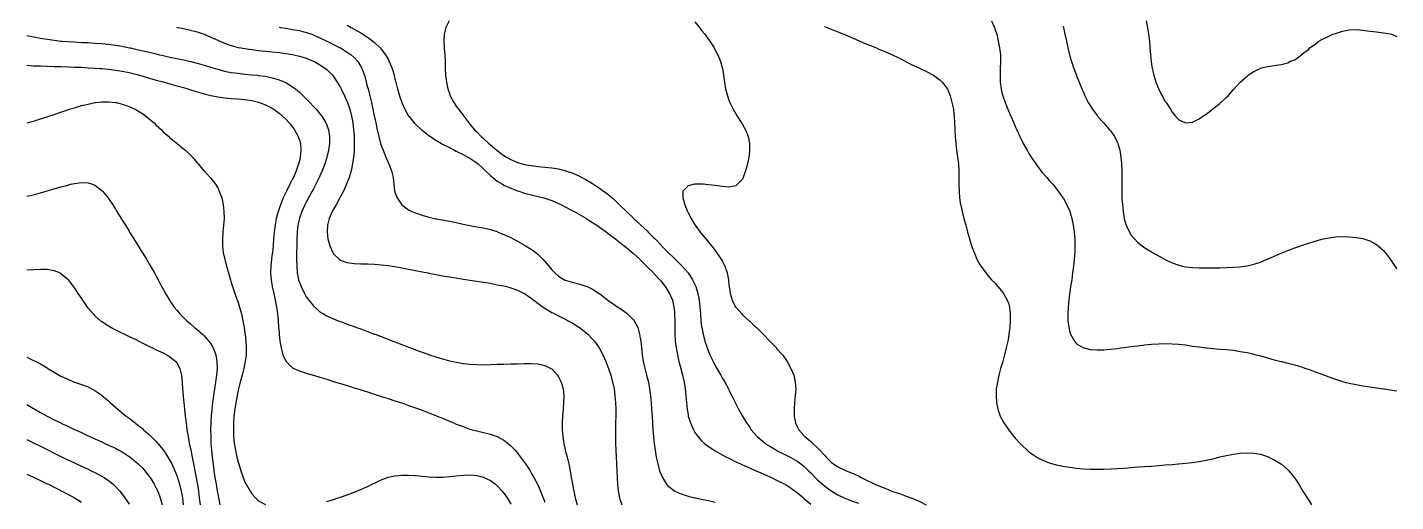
# Model space of a CAD drawing. Header units: inches. Extents: x 2679276 to 2679656, y 1246784 to 1247152.
# Drawn here: x 2679426.3 to 2679526.7, y 1246850.5 to 1246885.3 of the extents above; entities that cross this region are included whole.
import ezdxf

# ---------------------------------------------------------------- set-up
doc = ezdxf.new("R2010")
doc.units = ezdxf.units.IN
doc.header["$MEASUREMENT"] = 0
for name, color, linetype in [('452', 7, 'Continuous'), ('453', 7, 'Continuous'), ('454', 7, 'Continuous'), ('455', 7, 'Continuous'), ('456', 7, 'Continuous'), ('457', 7, 'Continuous'), ('458', 7, 'Continuous'), ('459', 7, 'Continuous'), ('460', 7, 'Continuous'), ('461', 7, 'Continuous'), ('462', 7, 'Continuous'), ('463', 7, 'Continuous'), ('464', 7, 'Continuous'), ('465', 7, 'Continuous'), ('466', 7, 'Continuous'), ('467', 7, 'Continuous'), ('468', 7, 'Continuous'), ('469', 7, 'Continuous')]:
    doc.layers.add(name, color=color, linetype=linetype)

msp = doc.modelspace()

# ---------------------------------------------------------------- linework, layer by layer
at = {"layer": '452', "elevation": 452}
msp.add_lwpolyline([(2679508.35, 1246885.75), (2679508.46, 1246885.25), (2679508.53, 1246884.75), (2679508.59, 1246884.25), (2679508.63, 1246883.75), (2679508.66, 1246883.25), (2679508.72, 1246882.75), (2679508.75, 1246882.53), (2679508.8, 1246882.25), (2679508.92, 1246881.75), (2679509.07, 1246881.25), (2679509.25, 1246880.77), (2679509.26, 1246880.75), (2679509.52, 1246880.25), (2679509.75, 1246879.83), (2679509.81, 1246879.75), (2679510.13, 1246879.25), (2679510.25, 1246879.04), (2679510.51, 1246878.75), (2679510.75, 1246878.48), (2679511.25, 1246878.26), (2679511.75, 1246878.32), (2679512.25, 1246878.56), (2679512.51, 1246878.75), (2679512.75, 1246878.9), (2679513.21, 1246879.25), (2679513.25, 1246879.28), (2679513.75, 1246879.67), (2679513.84, 1246879.75), (2679514.25, 1246880.14), (2679514.36, 1246880.25), (2679514.75, 1246880.7), (2679514.8, 1246880.75), (2679515.25, 1246881.25), (2679515.25, 1246881.25), (2679515.75, 1246881.69), (2679515.83, 1246881.75), (2679516.25, 1246882.02), (2679516.71, 1246882.25), (2679516.75, 1246882.27), (2679517.25, 1246882.39), (2679517.75, 1246882.46), (2679518.25, 1246882.53), (2679518.75, 1246882.67), (2679518.89, 1246882.75), (2679519.25, 1246882.88), (2679519.74, 1246883.25), (2679519.75, 1246883.26), (2679520.25, 1246883.64), (2679520.36, 1246883.75), (2679520.75, 1246884.04), (2679521.03, 1246884.25), (2679521.25, 1246884.37), (2679521.75, 1246884.61), (2679522.04, 1246884.75), (2679522.25, 1246884.82), (2679522.75, 1246884.97), (2679523.25, 1246885.07), (2679523.75, 1246885.1), (2679524.25, 1246885.05), (2679524.75, 1246884.99), (2679525.25, 1246884.93), (2679525.75, 1246884.86), (2679526.25, 1246884.78), (2679526.35, 1246884.75), (2679526.75, 1246884.58)], dxfattribs=at)
at = {"layer": '453', "elevation": 453}
msp.add_lwpolyline([(2679502.25, 1246885.34), (2679502.28, 1246885.25), (2679502.39, 1246884.75), (2679502.5, 1246884.25), (2679502.6, 1246883.75), (2679502.72, 1246883.25), (2679502.75, 1246883.16), (2679502.88, 1246882.75), (2679503.05, 1246882.25), (2679503.24, 1246881.75), (2679503.25, 1246881.71), (2679503.44, 1246881.25), (2679503.64, 1246880.75), (2679503.75, 1246880.51), (2679503.86, 1246880.25), (2679504.11, 1246879.75), (2679504.25, 1246879.52), (2679504.41, 1246879.25), (2679504.75, 1246878.8), (2679504.79, 1246878.75), (2679505.23, 1246878.25), (2679505.25, 1246878.23), (2679505.67, 1246877.75), (2679505.75, 1246877.65), (2679506.02, 1246877.25), (2679506.25, 1246876.79), (2679506.27, 1246876.75), (2679506.41, 1246876.25), (2679506.5, 1246875.75), (2679506.55, 1246875.25), (2679506.57, 1246874.75), (2679506.58, 1246874.25), (2679506.57, 1246873.75), (2679506.57, 1246873.25), (2679506.58, 1246872.75), (2679506.61, 1246872.25), (2679506.66, 1246871.75), (2679506.74, 1246871.25), (2679506.75, 1246871.2), (2679506.89, 1246870.75), (2679507.12, 1246870.25), (2679507.25, 1246870.03), (2679507.49, 1246869.75), (2679507.75, 1246869.48), (2679508.06, 1246869.25), (2679508.25, 1246869.1), (2679508.75, 1246868.8), (2679508.83, 1246868.75), (2679509.25, 1246868.5), (2679509.72, 1246868.25), (2679509.75, 1246868.23), (2679510.25, 1246868), (2679510.75, 1246867.81), (2679511.02, 1246867.75), (2679511.25, 1246867.7), (2679511.75, 1246867.64), (2679512.25, 1246867.62), (2679512.75, 1246867.62), (2679513.25, 1246867.63), (2679513.75, 1246867.63), (2679514.25, 1246867.64), (2679514.75, 1246867.67), (2679515.25, 1246867.71), (2679515.54, 1246867.75), (2679515.75, 1246867.78), (2679516.25, 1246867.89), (2679516.75, 1246868.05), (2679517.24, 1246868.25), (2679517.25, 1246868.26), (2679517.75, 1246868.47), (2679518.25, 1246868.69), (2679518.38, 1246868.75), (2679518.75, 1246868.9), (2679519.25, 1246869.09), (2679519.69, 1246869.25), (2679519.75, 1246869.27), (2679520.25, 1246869.44), (2679520.75, 1246869.59), (2679521.25, 1246869.72), (2679521.37, 1246869.75), (2679521.75, 1246869.83), (2679522.25, 1246869.89), (2679522.75, 1246869.92), (2679523.25, 1246869.91), (2679523.75, 1246869.86), (2679524.25, 1246869.77), (2679524.31, 1246869.75), (2679524.75, 1246869.6), (2679525.25, 1246869.34), (2679525.37, 1246869.25), (2679525.75, 1246868.9), (2679525.89, 1246868.75), (2679526.25, 1246868.26), (2679526.26, 1246868.25), (2679526.6, 1246867.75), (2679526.75, 1246867.54)], dxfattribs=at)
at = {"layer": '454', "elevation": 454}
msp.add_lwpolyline([(2679497, 1246885.75), (2679497.22, 1246885.25), (2679497.25, 1246885.16), (2679497.39, 1246884.75), (2679497.51, 1246884.25), (2679497.6, 1246883.75), (2679497.66, 1246883.25), (2679497.67, 1246882.75), (2679497.65, 1246882.25), (2679497.64, 1246881.75), (2679497.65, 1246881.25), (2679497.71, 1246880.75), (2679497.75, 1246880.58), (2679497.83, 1246880.25), (2679498, 1246879.75), (2679498.2, 1246879.25), (2679498.25, 1246879.13), (2679498.42, 1246878.75), (2679498.64, 1246878.25), (2679498.75, 1246877.98), (2679498.86, 1246877.75), (2679499.09, 1246877.25), (2679499.25, 1246876.92), (2679499.34, 1246876.75), (2679499.62, 1246876.25), (2679499.75, 1246876.02), (2679499.92, 1246875.75), (2679500.25, 1246875.25), (2679500.25, 1246875.25), (2679500.63, 1246874.75), (2679500.75, 1246874.6), (2679501.06, 1246874.25), (2679501.25, 1246874.03), (2679501.5, 1246873.75), (2679501.75, 1246873.45), (2679501.91, 1246873.25), (2679502.25, 1246872.77), (2679502.26, 1246872.75), (2679502.54, 1246872.25), (2679502.75, 1246871.78), (2679502.76, 1246871.75), (2679502.9, 1246871.25), (2679503.01, 1246870.75), (2679503.08, 1246870.25), (2679503.12, 1246869.75), (2679503.13, 1246869.25), (2679503.11, 1246868.75), (2679503.07, 1246868.25), (2679503.02, 1246867.75), (2679502.96, 1246867.25), (2679502.89, 1246866.75), (2679502.81, 1246866.25), (2679502.75, 1246865.85), (2679502.73, 1246865.75), (2679502.67, 1246865.25), (2679502.63, 1246864.75), (2679502.61, 1246864.25), (2679502.62, 1246863.75), (2679502.68, 1246863.25), (2679502.75, 1246862.91), (2679502.8, 1246862.75), (2679503.09, 1246862.25), (2679503.25, 1246862.06), (2679503.75, 1246861.77), (2679503.81, 1246861.75), (2679504.25, 1246861.64), (2679504.75, 1246861.6), (2679505.25, 1246861.62), (2679505.75, 1246861.66), (2679506.25, 1246861.72), (2679506.48, 1246861.75), (2679506.75, 1246861.78), (2679507.25, 1246861.85), (2679507.75, 1246861.91), (2679508.25, 1246861.97), (2679508.75, 1246862.02), (2679509.25, 1246862.05), (2679509.75, 1246862.07), (2679510.25, 1246862.06), (2679510.75, 1246862.03), (2679511.25, 1246861.97), (2679511.75, 1246861.89), (2679512.25, 1246861.82), (2679512.75, 1246861.76), (2679512.8, 1246861.75), (2679513.25, 1246861.71), (2679513.75, 1246861.67), (2679514.25, 1246861.63), (2679514.75, 1246861.58), (2679515.25, 1246861.5), (2679515.75, 1246861.41), (2679516.25, 1246861.29), (2679516.41, 1246861.25), (2679516.75, 1246861.16), (2679517.25, 1246861.02), (2679517.75, 1246860.89), (2679518.25, 1246860.76), (2679518.29, 1246860.75), (2679518.75, 1246860.64), (2679519.25, 1246860.5), (2679519.75, 1246860.36), (2679520.07, 1246860.25), (2679520.25, 1246860.19), (2679520.75, 1246860.01), (2679521.25, 1246859.82), (2679521.43, 1246859.75), (2679521.75, 1246859.63), (2679522.25, 1246859.45), (2679522.75, 1246859.3), (2679522.93, 1246859.25), (2679523.25, 1246859.16), (2679523.75, 1246859.06), (2679524.25, 1246858.97), (2679524.75, 1246858.9), (2679525.25, 1246858.83), (2679525.75, 1246858.76), (2679525.84, 1246858.75), (2679526.25, 1246858.69), (2679526.75, 1246858.6)], dxfattribs=at)
at = {"layer": '455', "elevation": 455}
msp.add_lwpolyline([(2679484.75, 1246885.33), (2679484.96, 1246885.25), (2679485.25, 1246885.14), (2679485.75, 1246884.94), (2679486.19, 1246884.75), (2679486.25, 1246884.73), (2679486.75, 1246884.51), (2679487.25, 1246884.3), (2679487.35, 1246884.25), (2679487.75, 1246884.08), (2679488.25, 1246883.88), (2679488.57, 1246883.75), (2679488.75, 1246883.67), (2679489.25, 1246883.46), (2679489.72, 1246883.25), (2679489.75, 1246883.24), (2679490.25, 1246882.99), (2679490.73, 1246882.75), (2679490.75, 1246882.74), (2679491.25, 1246882.5), (2679491.75, 1246882.26), (2679491.78, 1246882.25), (2679492.25, 1246882.02), (2679492.75, 1246881.75), (2679492.75, 1246881.75), (2679493.25, 1246881.39), (2679493.4, 1246881.25), (2679493.75, 1246880.78), (2679493.77, 1246880.75), (2679493.98, 1246880.25), (2679494.11, 1246879.75), (2679494.21, 1246879.25), (2679494.25, 1246878.88), (2679494.27, 1246878.75), (2679494.3, 1246878.25), (2679494.32, 1246877.75), (2679494.34, 1246877.25), (2679494.39, 1246876.75), (2679494.45, 1246876.25), (2679494.51, 1246875.75), (2679494.58, 1246875.25), (2679494.61, 1246874.75), (2679494.62, 1246874.25), (2679494.62, 1246873.75), (2679494.63, 1246873.25), (2679494.66, 1246872.75), (2679494.74, 1246872.25), (2679494.75, 1246872.22), (2679494.85, 1246871.75), (2679494.98, 1246871.25), (2679495.12, 1246870.75), (2679495.25, 1246870.27), (2679495.25, 1246870.25), (2679495.39, 1246869.75), (2679495.55, 1246869.25), (2679495.73, 1246868.75), (2679495.75, 1246868.69), (2679495.94, 1246868.25), (2679496.23, 1246867.75), (2679496.25, 1246867.72), (2679496.59, 1246867.25), (2679496.75, 1246867.07), (2679497.02, 1246866.75), (2679497.25, 1246866.52), (2679497.48, 1246866.25), (2679497.75, 1246865.95), (2679497.89, 1246865.75), (2679498.17, 1246865.25), (2679498.25, 1246865.03), (2679498.32, 1246864.75), (2679498.38, 1246864.25), (2679498.39, 1246863.75), (2679498.35, 1246863.25), (2679498.29, 1246862.75), (2679498.25, 1246862.54), (2679498.2, 1246862.25), (2679498.09, 1246861.75), (2679497.96, 1246861.25), (2679497.83, 1246860.75), (2679497.75, 1246860.47), (2679497.68, 1246860.25), (2679497.55, 1246859.75), (2679497.44, 1246859.25), (2679497.36, 1246858.75), (2679497.34, 1246858.25), (2679497.37, 1246857.75), (2679497.47, 1246857.25), (2679497.65, 1246856.75), (2679497.75, 1246856.57), (2679497.92, 1246856.25), (2679498.25, 1246855.76), (2679498.26, 1246855.75), (2679498.65, 1246855.25), (2679498.75, 1246855.13), (2679499.1, 1246854.75), (2679499.25, 1246854.59), (2679499.63, 1246854.25), (2679499.75, 1246854.14), (2679500.25, 1246853.79), (2679500.32, 1246853.75), (2679500.75, 1246853.52), (2679501.25, 1246853.32), (2679501.5, 1246853.25), (2679501.75, 1246853.18), (2679502.25, 1246853.08), (2679502.75, 1246853), (2679503.25, 1246852.94), (2679503.75, 1246852.89), (2679504.25, 1246852.86), (2679504.75, 1246852.85), (2679505.25, 1246852.86), (2679505.75, 1246852.88), (2679506.25, 1246852.9), (2679506.75, 1246852.94), (2679507.25, 1246852.98), (2679507.75, 1246853.02), (2679508.25, 1246853.05), (2679508.75, 1246853.09), (2679509.25, 1246853.13), (2679509.75, 1246853.17), (2679510.25, 1246853.21), (2679510.73, 1246853.25), (2679510.75, 1246853.25), (2679511.25, 1246853.3), (2679511.75, 1246853.36), (2679512.25, 1246853.43), (2679512.75, 1246853.52), (2679513.25, 1246853.63), (2679513.72, 1246853.75), (2679513.75, 1246853.76), (2679514.25, 1246853.87), (2679514.75, 1246853.96), (2679515.25, 1246854.03), (2679515.75, 1246854.05), (2679516.25, 1246854.03), (2679516.75, 1246853.95), (2679517.25, 1246853.79), (2679517.35, 1246853.75), (2679517.75, 1246853.55), (2679518.24, 1246853.25), (2679518.25, 1246853.24), (2679518.75, 1246852.81), (2679518.81, 1246852.75), (2679519.22, 1246852.25), (2679519.25, 1246852.21), (2679519.55, 1246851.75), (2679519.75, 1246851.41), (2679519.85, 1246851.25), (2679520.16, 1246850.75), (2679520.25, 1246850.61), (2679520.49, 1246850.25)], dxfattribs=at)
at = {"layer": '456', "elevation": 456}
msp.add_lwpolyline([(2679475.25, 1246885.67), (2679475.59, 1246885.25), (2679475.75, 1246885.04), (2679475.98, 1246884.75), (2679476.25, 1246884.37), (2679476.34, 1246884.25), (2679476.67, 1246883.75), (2679476.75, 1246883.6), (2679476.94, 1246883.25), (2679477.13, 1246882.75), (2679477.25, 1246882.32), (2679477.27, 1246882.25), (2679477.35, 1246881.75), (2679477.43, 1246881.25), (2679477.51, 1246880.75), (2679477.64, 1246880.25), (2679477.75, 1246879.93), (2679477.82, 1246879.75), (2679478.05, 1246879.25), (2679478.25, 1246878.91), (2679478.35, 1246878.75), (2679478.68, 1246878.25), (2679478.75, 1246878.14), (2679478.96, 1246877.75), (2679479.15, 1246877.25), (2679479.25, 1246876.75), (2679479.25, 1246876.64), (2679479.26, 1246876.25), (2679479.25, 1246876.18), (2679479.2, 1246875.75), (2679479.1, 1246875.25), (2679478.97, 1246874.75), (2679478.8, 1246874.25), (2679478.75, 1246874.12), (2679478.38, 1246873.75), (2679478.25, 1246873.65), (2679477.75, 1246873.55), (2679477.25, 1246873.58), (2679476.75, 1246873.66), (2679476.25, 1246873.72), (2679475.87, 1246873.75), (2679475.75, 1246873.76), (2679475.25, 1246873.75), (2679475.22, 1246873.75), (2679474.75, 1246873.64), (2679474.37, 1246873.25), (2679474.36, 1246872.75), (2679474.51, 1246872.25), (2679474.7, 1246871.75), (2679474.75, 1246871.66), (2679474.98, 1246871.25), (2679475.25, 1246870.79), (2679475.27, 1246870.75), (2679475.65, 1246870.25), (2679475.75, 1246870.12), (2679476.05, 1246869.75), (2679476.25, 1246869.51), (2679476.46, 1246869.25), (2679476.75, 1246868.89), (2679476.85, 1246868.75), (2679477.19, 1246868.25), (2679477.25, 1246868.14), (2679477.45, 1246867.75), (2679477.62, 1246867.25), (2679477.71, 1246866.75), (2679477.75, 1246866.36), (2679477.76, 1246866.25), (2679477.85, 1246865.75), (2679477.99, 1246865.25), (2679478.24, 1246864.75), (2679478.25, 1246864.73), (2679478.69, 1246864.25), (2679478.75, 1246864.19), (2679479.24, 1246863.75), (2679479.25, 1246863.74), (2679479.75, 1246863.26), (2679479.76, 1246863.25), (2679480.25, 1246862.75), (2679480.25, 1246862.75), (2679480.74, 1246862.25), (2679480.75, 1246862.24), (2679481.23, 1246861.75), (2679481.25, 1246861.72), (2679481.67, 1246861.25), (2679481.75, 1246861.14), (2679482.03, 1246860.75), (2679482.25, 1246860.34), (2679482.3, 1246860.25), (2679482.5, 1246859.75), (2679482.62, 1246859.25), (2679482.65, 1246858.75), (2679482.62, 1246858.25), (2679482.57, 1246857.75), (2679482.53, 1246857.25), (2679482.54, 1246856.75), (2679482.63, 1246856.25), (2679482.75, 1246855.99), (2679482.87, 1246855.75), (2679483.25, 1246855.32), (2679483.31, 1246855.25), (2679483.75, 1246854.89), (2679483.9, 1246854.75), (2679484.25, 1246854.43), (2679484.42, 1246854.25), (2679484.75, 1246853.88), (2679484.87, 1246853.75), (2679485.25, 1246853.38), (2679485.42, 1246853.25), (2679485.75, 1246853.04), (2679486.25, 1246852.79), (2679486.35, 1246852.75), (2679486.75, 1246852.6), (2679487.25, 1246852.37), (2679487.46, 1246852.25), (2679487.75, 1246852.11), (2679488.25, 1246851.86), (2679488.45, 1246851.75), (2679488.75, 1246851.64), (2679489.25, 1246851.44), (2679489.69, 1246851.25), (2679489.75, 1246851.23), (2679490.25, 1246851.07), (2679490.75, 1246850.89), (2679491.09, 1246850.75), (2679491.25, 1246850.7), (2679491.75, 1246850.5), (2679492.21, 1246850.25)], dxfattribs=at)
at = {"layer": '457', "elevation": 457}
msp.add_lwpolyline([(2679457.22, 1246885.75), (2679456.99, 1246885.25), (2679456.86, 1246884.75), (2679456.84, 1246884.25), (2679456.87, 1246883.75), (2679456.91, 1246883.25), (2679456.93, 1246882.75), (2679456.94, 1246882.25), (2679456.97, 1246881.75), (2679457.03, 1246881.25), (2679457.14, 1246880.75), (2679457.25, 1246880.41), (2679457.31, 1246880.25), (2679457.58, 1246879.75), (2679457.75, 1246879.49), (2679457.92, 1246879.25), (2679458.25, 1246878.81), (2679458.3, 1246878.75), (2679458.68, 1246878.25), (2679458.75, 1246878.17), (2679459.09, 1246877.75), (2679459.25, 1246877.59), (2679459.57, 1246877.25), (2679459.75, 1246877.1), (2679460.13, 1246876.75), (2679460.25, 1246876.65), (2679460.73, 1246876.25), (2679460.75, 1246876.23), (2679461.25, 1246875.87), (2679461.44, 1246875.75), (2679461.75, 1246875.58), (2679462.25, 1246875.36), (2679462.6, 1246875.25), (2679462.75, 1246875.21), (2679463.25, 1246875.12), (2679463.75, 1246875.06), (2679464.25, 1246875.01), (2679464.75, 1246874.96), (2679465.25, 1246874.88), (2679465.75, 1246874.76), (2679465.77, 1246874.75), (2679466.25, 1246874.59), (2679466.75, 1246874.37), (2679466.97, 1246874.25), (2679467.25, 1246874.1), (2679467.75, 1246873.8), (2679467.82, 1246873.75), (2679468.25, 1246873.48), (2679468.56, 1246873.25), (2679468.75, 1246873.12), (2679469.19, 1246872.75), (2679469.25, 1246872.7), (2679469.72, 1246872.25), (2679469.75, 1246872.22), (2679470.23, 1246871.75), (2679470.25, 1246871.73), (2679470.75, 1246871.26), (2679470.76, 1246871.25), (2679471.25, 1246870.8), (2679471.3, 1246870.75), (2679471.75, 1246870.33), (2679471.83, 1246870.25), (2679472.25, 1246869.83), (2679472.33, 1246869.75), (2679472.75, 1246869.31), (2679472.81, 1246869.25), (2679473.25, 1246868.8), (2679473.3, 1246868.75), (2679473.75, 1246868.3), (2679473.81, 1246868.25), (2679474.25, 1246867.81), (2679474.31, 1246867.75), (2679474.75, 1246867.26), (2679474.76, 1246867.25), (2679475.09, 1246866.75), (2679475.25, 1246866.41), (2679475.32, 1246866.25), (2679475.46, 1246865.75), (2679475.56, 1246865.25), (2679475.62, 1246864.75), (2679475.66, 1246864.25), (2679475.7, 1246863.75), (2679475.75, 1246863.29), (2679475.76, 1246863.25), (2679475.85, 1246862.75), (2679475.98, 1246862.25), (2679476.15, 1246861.75), (2679476.25, 1246861.48), (2679476.35, 1246861.25), (2679476.59, 1246860.75), (2679476.75, 1246860.43), (2679476.86, 1246860.25), (2679477.15, 1246859.75), (2679477.25, 1246859.56), (2679477.45, 1246859.25), (2679477.71, 1246858.75), (2679477.75, 1246858.66), (2679477.96, 1246858.25), (2679478.2, 1246857.75), (2679478.25, 1246857.65), (2679478.46, 1246857.25), (2679478.75, 1246856.75), (2679478.75, 1246856.75), (2679479.05, 1246856.25), (2679479.25, 1246855.97), (2679479.39, 1246855.75), (2679479.75, 1246855.34), (2679479.82, 1246855.25), (2679480.25, 1246854.88), (2679480.41, 1246854.75), (2679480.75, 1246854.54), (2679481.24, 1246854.25), (2679481.25, 1246854.24), (2679481.75, 1246853.99), (2679482.23, 1246853.75), (2679482.25, 1246853.74), (2679482.75, 1246853.45), (2679483.03, 1246853.25), (2679483.25, 1246853.07), (2679483.59, 1246852.75), (2679483.75, 1246852.58), (2679484.07, 1246852.25), (2679484.25, 1246852.08), (2679484.62, 1246851.75), (2679484.75, 1246851.64), (2679485.25, 1246851.28), (2679485.3, 1246851.25), (2679485.75, 1246850.99), (2679486.21, 1246850.75), (2679486.25, 1246850.73), (2679486.75, 1246850.53), (2679487.25, 1246850.37)], dxfattribs=at)
at = {"layer": '458', "elevation": 458}
msp.add_lwpolyline([(2679449.75, 1246885.43), (2679450.03, 1246885.25), (2679450.25, 1246885.14), (2679450.75, 1246884.85), (2679450.89, 1246884.75), (2679451.25, 1246884.53), (2679451.62, 1246884.25), (2679451.75, 1246884.15), (2679452.17, 1246883.75), (2679452.25, 1246883.65), (2679452.57, 1246883.25), (2679452.75, 1246882.92), (2679452.84, 1246882.75), (2679453.04, 1246882.25), (2679453.19, 1246881.75), (2679453.25, 1246881.49), (2679453.32, 1246881.25), (2679453.45, 1246880.75), (2679453.59, 1246880.25), (2679453.75, 1246879.75), (2679453.75, 1246879.75), (2679453.97, 1246879.25), (2679454.25, 1246878.76), (2679454.26, 1246878.75), (2679454.67, 1246878.25), (2679454.75, 1246878.17), (2679455.21, 1246877.75), (2679455.25, 1246877.72), (2679455.75, 1246877.33), (2679455.86, 1246877.25), (2679456.25, 1246877), (2679456.66, 1246876.75), (2679456.75, 1246876.7), (2679457.25, 1246876.44), (2679457.62, 1246876.25), (2679457.75, 1246876.19), (2679458.25, 1246875.94), (2679458.61, 1246875.75), (2679458.75, 1246875.67), (2679459.25, 1246875.33), (2679459.35, 1246875.25), (2679459.75, 1246874.89), (2679459.9, 1246874.75), (2679460.25, 1246874.4), (2679460.43, 1246874.25), (2679460.75, 1246873.99), (2679461.14, 1246873.75), (2679461.25, 1246873.69), (2679461.75, 1246873.46), (2679462.25, 1246873.28), (2679462.35, 1246873.25), (2679462.75, 1246873.11), (2679463.25, 1246872.97), (2679463.75, 1246872.85), (2679464.17, 1246872.75), (2679464.25, 1246872.73), (2679464.75, 1246872.56), (2679465.25, 1246872.35), (2679465.46, 1246872.25), (2679465.75, 1246872.1), (2679466.25, 1246871.83), (2679466.4, 1246871.75), (2679466.75, 1246871.55), (2679467.25, 1246871.27), (2679467.29, 1246871.25), (2679467.75, 1246870.96), (2679468.06, 1246870.75), (2679468.25, 1246870.62), (2679468.75, 1246870.26), (2679468.76, 1246870.25), (2679469.25, 1246869.88), (2679469.42, 1246869.75), (2679469.75, 1246869.49), (2679470.06, 1246869.25), (2679470.25, 1246869.1), (2679470.66, 1246868.75), (2679470.75, 1246868.67), (2679471.21, 1246868.25), (2679471.25, 1246868.21), (2679471.71, 1246867.75), (2679471.75, 1246867.71), (2679472.21, 1246867.25), (2679472.25, 1246867.2), (2679472.67, 1246866.75), (2679472.75, 1246866.66), (2679473.07, 1246866.25), (2679473.25, 1246865.98), (2679473.39, 1246865.75), (2679473.6, 1246865.25), (2679473.72, 1246864.75), (2679473.75, 1246864.4), (2679473.76, 1246864.25), (2679473.77, 1246863.75), (2679473.77, 1246863.25), (2679473.78, 1246862.75), (2679473.81, 1246862.25), (2679473.88, 1246861.75), (2679473.97, 1246861.25), (2679474.08, 1246860.75), (2679474.22, 1246860.25), (2679474.25, 1246860.12), (2679474.35, 1246859.75), (2679474.46, 1246859.25), (2679474.55, 1246858.75), (2679474.6, 1246858.25), (2679474.64, 1246857.75), (2679474.69, 1246857.25), (2679474.75, 1246856.88), (2679474.77, 1246856.75), (2679474.92, 1246856.25), (2679475.14, 1246855.75), (2679475.25, 1246855.55), (2679475.46, 1246855.25), (2679475.75, 1246854.93), (2679475.95, 1246854.75), (2679476.25, 1246854.52), (2679476.67, 1246854.25), (2679476.75, 1246854.2), (2679477.25, 1246853.92), (2679477.58, 1246853.75), (2679477.75, 1246853.66), (2679478.25, 1246853.41), (2679478.6, 1246853.25), (2679478.75, 1246853.18), (2679479.25, 1246852.95), (2679479.73, 1246852.75), (2679479.75, 1246852.74), (2679480.25, 1246852.51), (2679480.75, 1246852.3), (2679480.87, 1246852.25), (2679481.25, 1246852.06), (2679481.75, 1246851.82), (2679481.88, 1246851.75), (2679482.25, 1246851.52), (2679482.62, 1246851.25), (2679482.75, 1246851.15), (2679483.21, 1246850.75), (2679483.25, 1246850.72), (2679483.75, 1246850.3)], dxfattribs=at)
at = {"layer": '459', "elevation": 459}
msp.add_lwpolyline([(2679444.75, 1246885.27), (2679444.84, 1246885.25), (2679445.25, 1246885.19), (2679445.75, 1246885.11), (2679446.25, 1246885.02), (2679446.75, 1246884.89), (2679447.15, 1246884.75), (2679447.25, 1246884.71), (2679447.75, 1246884.49), (2679448.25, 1246884.25), (2679448.25, 1246884.25), (2679448.75, 1246884), (2679449.24, 1246883.75), (2679449.25, 1246883.75), (2679449.75, 1246883.44), (2679450.03, 1246883.25), (2679450.25, 1246883.04), (2679450.52, 1246882.75), (2679450.75, 1246882.38), (2679450.82, 1246882.25), (2679451.01, 1246881.75), (2679451.15, 1246881.25), (2679451.25, 1246880.88), (2679451.28, 1246880.75), (2679451.41, 1246880.25), (2679451.53, 1246879.75), (2679451.64, 1246879.25), (2679451.74, 1246878.75), (2679451.75, 1246878.69), (2679451.84, 1246878.25), (2679451.94, 1246877.75), (2679452.06, 1246877.25), (2679452.2, 1246876.75), (2679452.25, 1246876.59), (2679452.39, 1246876.25), (2679452.59, 1246875.75), (2679452.75, 1246875.35), (2679452.8, 1246875.25), (2679453, 1246874.75), (2679453.11, 1246874.25), (2679453.17, 1246873.75), (2679453.23, 1246873.25), (2679453.25, 1246873.18), (2679453.41, 1246872.75), (2679453.75, 1246872.25), (2679453.75, 1246872.25), (2679454.25, 1246871.88), (2679454.5, 1246871.75), (2679454.75, 1246871.65), (2679455.25, 1246871.49), (2679455.75, 1246871.35), (2679456.17, 1246871.25), (2679456.25, 1246871.23), (2679456.75, 1246871.14), (2679457.25, 1246871.05), (2679457.75, 1246870.94), (2679458.25, 1246870.83), (2679458.62, 1246870.75), (2679458.75, 1246870.73), (2679459.25, 1246870.64), (2679459.75, 1246870.55), (2679460.25, 1246870.43), (2679460.75, 1246870.28), (2679460.81, 1246870.25), (2679461.25, 1246870.08), (2679461.75, 1246869.84), (2679461.93, 1246869.75), (2679462.25, 1246869.58), (2679462.75, 1246869.3), (2679462.84, 1246869.25), (2679463.25, 1246868.99), (2679463.58, 1246868.75), (2679463.75, 1246868.6), (2679464.11, 1246868.25), (2679464.25, 1246868.09), (2679464.53, 1246867.75), (2679464.75, 1246867.48), (2679464.98, 1246867.25), (2679465.25, 1246867.01), (2679465.69, 1246866.75), (2679465.75, 1246866.72), (2679466.25, 1246866.57), (2679466.75, 1246866.45), (2679467.25, 1246866.29), (2679467.34, 1246866.25), (2679467.75, 1246866.07), (2679468.23, 1246865.75), (2679468.25, 1246865.74), (2679468.75, 1246865.35), (2679468.87, 1246865.25), (2679469.25, 1246864.99), (2679469.6, 1246864.75), (2679469.75, 1246864.66), (2679470.25, 1246864.31), (2679470.32, 1246864.25), (2679470.75, 1246863.81), (2679470.79, 1246863.75), (2679471.06, 1246863.25), (2679471.2, 1246862.75), (2679471.25, 1246862.46), (2679471.28, 1246862.25), (2679471.33, 1246861.75), (2679471.39, 1246861.25), (2679471.47, 1246860.75), (2679471.59, 1246860.25), (2679471.71, 1246859.75), (2679471.75, 1246859.59), (2679471.84, 1246859.25), (2679471.93, 1246858.75), (2679472, 1246858.25), (2679472.05, 1246857.75), (2679472.08, 1246857.25), (2679472.11, 1246856.75), (2679472.14, 1246856.25), (2679472.18, 1246855.75), (2679472.22, 1246855.25), (2679472.25, 1246854.93), (2679472.27, 1246854.75), (2679472.33, 1246854.25), (2679472.42, 1246853.75), (2679472.53, 1246853.25), (2679472.66, 1246852.75), (2679472.75, 1246852.52), (2679472.87, 1246852.25), (2679473.18, 1246851.75), (2679473.25, 1246851.67), (2679473.75, 1246851.26), (2679473.76, 1246851.25), (2679474.25, 1246851.04), (2679474.75, 1246850.88), (2679475.25, 1246850.76), (2679475.3, 1246850.75), (2679475.75, 1246850.67), (2679476.25, 1246850.57), (2679476.75, 1246850.44)], dxfattribs=at)
at = {"layer": '460', "elevation": 460}
msp.add_lwpolyline([(2679437.25, 1246885.27), (2679437.36, 1246885.25), (2679437.75, 1246885.17), (2679438.25, 1246885.06), (2679438.75, 1246884.93), (2679439.25, 1246884.76), (2679439.27, 1246884.75), (2679439.75, 1246884.55), (2679440.25, 1246884.32), (2679440.4, 1246884.25), (2679440.75, 1246884.1), (2679441.25, 1246883.92), (2679441.75, 1246883.79), (2679441.95, 1246883.75), (2679442.25, 1246883.7), (2679442.75, 1246883.63), (2679443.25, 1246883.57), (2679443.75, 1246883.52), (2679444.25, 1246883.47), (2679444.75, 1246883.42), (2679445.25, 1246883.35), (2679445.75, 1246883.27), (2679445.83, 1246883.25), (2679446.25, 1246883.15), (2679446.75, 1246882.99), (2679447.25, 1246882.79), (2679447.34, 1246882.75), (2679447.75, 1246882.52), (2679448.17, 1246882.25), (2679448.25, 1246882.18), (2679448.68, 1246881.75), (2679448.75, 1246881.66), (2679449.02, 1246881.25), (2679449.25, 1246880.86), (2679449.31, 1246880.75), (2679449.55, 1246880.25), (2679449.75, 1246879.81), (2679449.77, 1246879.75), (2679449.94, 1246879.25), (2679450.07, 1246878.75), (2679450.16, 1246878.25), (2679450.22, 1246877.75), (2679450.25, 1246877.33), (2679450.26, 1246877.25), (2679450.27, 1246876.75), (2679450.26, 1246876.25), (2679450.25, 1246876.15), (2679450.22, 1246875.75), (2679450.15, 1246875.25), (2679450.04, 1246874.75), (2679449.89, 1246874.25), (2679449.75, 1246873.9), (2679449.69, 1246873.75), (2679449.47, 1246873.25), (2679449.25, 1246872.85), (2679449.2, 1246872.75), (2679448.93, 1246872.25), (2679448.75, 1246871.93), (2679448.66, 1246871.75), (2679448.44, 1246871.25), (2679448.3, 1246870.75), (2679448.27, 1246870.25), (2679448.33, 1246869.75), (2679448.48, 1246869.25), (2679448.7, 1246868.75), (2679448.75, 1246868.66), (2679449.17, 1246868.25), (2679449.25, 1246868.19), (2679449.75, 1246868.01), (2679450.25, 1246867.95), (2679450.75, 1246867.93), (2679451.25, 1246867.92), (2679451.75, 1246867.89), (2679452.25, 1246867.85), (2679452.75, 1246867.79), (2679453.05, 1246867.75), (2679453.25, 1246867.72), (2679453.75, 1246867.63), (2679454.25, 1246867.53), (2679454.75, 1246867.43), (2679455.25, 1246867.33), (2679455.69, 1246867.25), (2679455.75, 1246867.24), (2679456.25, 1246867.14), (2679456.75, 1246867.05), (2679457.25, 1246866.96), (2679457.75, 1246866.88), (2679458.25, 1246866.8), (2679458.59, 1246866.75), (2679458.75, 1246866.73), (2679459.25, 1246866.65), (2679459.75, 1246866.57), (2679460.25, 1246866.49), (2679460.75, 1246866.39), (2679461.25, 1246866.3), (2679461.44, 1246866.25), (2679461.75, 1246866.17), (2679462.25, 1246865.99), (2679462.73, 1246865.75), (2679462.75, 1246865.74), (2679463.25, 1246865.4), (2679463.43, 1246865.25), (2679463.75, 1246865.02), (2679464.12, 1246864.75), (2679464.25, 1246864.66), (2679464.75, 1246864.36), (2679464.97, 1246864.25), (2679465.25, 1246864.1), (2679465.75, 1246863.86), (2679465.96, 1246863.75), (2679466.25, 1246863.59), (2679466.75, 1246863.28), (2679466.8, 1246863.25), (2679467.25, 1246862.89), (2679467.41, 1246862.75), (2679467.75, 1246862.39), (2679467.88, 1246862.25), (2679468.23, 1246861.75), (2679468.25, 1246861.71), (2679468.49, 1246861.25), (2679468.72, 1246860.75), (2679468.75, 1246860.68), (2679468.91, 1246860.25), (2679469.08, 1246859.75), (2679469.21, 1246859.25), (2679469.25, 1246859.08), (2679469.32, 1246858.75), (2679469.38, 1246858.25), (2679469.43, 1246857.75), (2679469.45, 1246857.25), (2679469.45, 1246856.75), (2679469.44, 1246856.25), (2679469.43, 1246855.75), (2679469.42, 1246855.25), (2679469.43, 1246854.75), (2679469.45, 1246854.25), (2679469.48, 1246853.75), (2679469.51, 1246853.25), (2679469.53, 1246852.75), (2679469.55, 1246852.25), (2679469.58, 1246851.75), (2679469.63, 1246851.25), (2679469.72, 1246850.75), (2679469.75, 1246850.66), (2679469.9, 1246850.25)], dxfattribs=at)
at = {"layer": '461', "elevation": 461}
msp.add_lwpolyline([(2679426.25, 1246884.67), (2679426.75, 1246884.56), (2679427.25, 1246884.47), (2679427.75, 1246884.39), (2679428.25, 1246884.32), (2679428.75, 1246884.26), (2679428.85, 1246884.25), (2679429.25, 1246884.22), (2679429.75, 1246884.19), (2679430.25, 1246884.16), (2679430.75, 1246884.14), (2679431.25, 1246884.11), (2679431.75, 1246884.07), (2679432.25, 1246884.02), (2679432.75, 1246883.95), (2679433.25, 1246883.87), (2679433.75, 1246883.77), (2679433.85, 1246883.75), (2679434.25, 1246883.67), (2679434.75, 1246883.55), (2679435.25, 1246883.43), (2679435.75, 1246883.31), (2679435.98, 1246883.25), (2679436.25, 1246883.19), (2679436.75, 1246883.07), (2679437.25, 1246882.97), (2679437.75, 1246882.87), (2679438.25, 1246882.76), (2679438.28, 1246882.75), (2679438.75, 1246882.64), (2679439.25, 1246882.5), (2679439.75, 1246882.34), (2679440.05, 1246882.25), (2679440.25, 1246882.19), (2679440.75, 1246882.06), (2679441.25, 1246881.96), (2679441.75, 1246881.9), (2679442.25, 1246881.84), (2679442.75, 1246881.79), (2679443.16, 1246881.75), (2679443.25, 1246881.74), (2679443.75, 1246881.67), (2679444.25, 1246881.57), (2679444.75, 1246881.42), (2679445.17, 1246881.25), (2679445.25, 1246881.21), (2679445.75, 1246880.91), (2679445.96, 1246880.75), (2679446.25, 1246880.5), (2679446.52, 1246880.25), (2679446.75, 1246880.01), (2679447.01, 1246879.75), (2679447.25, 1246879.49), (2679447.47, 1246879.25), (2679447.75, 1246878.93), (2679447.88, 1246878.75), (2679448.19, 1246878.25), (2679448.25, 1246878.1), (2679448.37, 1246877.75), (2679448.45, 1246877.25), (2679448.46, 1246876.75), (2679448.39, 1246876.25), (2679448.26, 1246875.75), (2679448.25, 1246875.71), (2679448.1, 1246875.25), (2679447.91, 1246874.75), (2679447.75, 1246874.38), (2679447.69, 1246874.25), (2679447.45, 1246873.75), (2679447.25, 1246873.37), (2679447.19, 1246873.25), (2679446.92, 1246872.75), (2679446.75, 1246872.44), (2679446.65, 1246872.25), (2679446.43, 1246871.75), (2679446.25, 1246871.26), (2679446.25, 1246871.25), (2679446.13, 1246870.75), (2679446.08, 1246870.25), (2679446.05, 1246869.75), (2679446.05, 1246869.25), (2679446.04, 1246868.75), (2679446.04, 1246868.25), (2679446.05, 1246867.75), (2679446.09, 1246867.25), (2679446.19, 1246866.75), (2679446.25, 1246866.57), (2679446.37, 1246866.25), (2679446.61, 1246865.75), (2679446.75, 1246865.51), (2679446.94, 1246865.25), (2679447.25, 1246864.86), (2679447.37, 1246864.75), (2679447.75, 1246864.41), (2679448.01, 1246864.25), (2679448.25, 1246864.11), (2679448.75, 1246863.88), (2679449.08, 1246863.75), (2679449.25, 1246863.68), (2679449.75, 1246863.5), (2679450.25, 1246863.32), (2679450.43, 1246863.25), (2679450.75, 1246863.14), (2679451.25, 1246862.95), (2679451.75, 1246862.76), (2679451.79, 1246862.75), (2679452.25, 1246862.58), (2679452.75, 1246862.39), (2679453.1, 1246862.25), (2679453.25, 1246862.19), (2679453.75, 1246862), (2679454.25, 1246861.81), (2679454.41, 1246861.75), (2679454.75, 1246861.62), (2679455.25, 1246861.44), (2679455.75, 1246861.26), (2679455.78, 1246861.25), (2679456.25, 1246861.1), (2679456.75, 1246860.95), (2679457.25, 1246860.81), (2679457.53, 1246860.75), (2679457.75, 1246860.7), (2679458.25, 1246860.62), (2679458.75, 1246860.57), (2679459.25, 1246860.53), (2679459.75, 1246860.52), (2679460.25, 1246860.53), (2679460.75, 1246860.55), (2679461.25, 1246860.57), (2679461.75, 1246860.58), (2679462.25, 1246860.59), (2679462.75, 1246860.6), (2679463.25, 1246860.61), (2679463.75, 1246860.59), (2679464.25, 1246860.47), (2679464.68, 1246860.25), (2679464.75, 1246860.21), (2679465.18, 1246859.75), (2679465.25, 1246859.64), (2679465.44, 1246859.25), (2679465.58, 1246858.75), (2679465.63, 1246858.25), (2679465.62, 1246857.75), (2679465.58, 1246857.25), (2679465.54, 1246856.75), (2679465.51, 1246856.25), (2679465.52, 1246855.75), (2679465.56, 1246855.25), (2679465.64, 1246854.75), (2679465.75, 1246854.27), (2679465.75, 1246854.25), (2679465.88, 1246853.75), (2679466.01, 1246853.25), (2679466.11, 1246852.75), (2679466.19, 1246852.25), (2679466.25, 1246851.91), (2679466.28, 1246851.75), (2679466.37, 1246851.25), (2679466.48, 1246850.75), (2679466.62, 1246850.25)], dxfattribs=at)
at = {"layer": '462', "elevation": 462}
msp.add_lwpolyline([(2679426.25, 1246882.48), (2679426.75, 1246882.45), (2679427.25, 1246882.43), (2679427.75, 1246882.41), (2679428.25, 1246882.39), (2679428.75, 1246882.38), (2679429.25, 1246882.36), (2679429.75, 1246882.34), (2679430.25, 1246882.33), (2679430.75, 1246882.3), (2679431.25, 1246882.28), (2679431.63, 1246882.25), (2679431.75, 1246882.24), (2679432.25, 1246882.19), (2679432.75, 1246882.13), (2679433.25, 1246882.05), (2679433.75, 1246881.94), (2679434.25, 1246881.82), (2679434.51, 1246881.75), (2679434.75, 1246881.68), (2679435.25, 1246881.54), (2679435.75, 1246881.4), (2679436.25, 1246881.27), (2679436.32, 1246881.25), (2679436.75, 1246881.12), (2679437.25, 1246880.98), (2679437.75, 1246880.84), (2679438.05, 1246880.75), (2679438.25, 1246880.68), (2679438.75, 1246880.53), (2679439.25, 1246880.39), (2679439.75, 1246880.27), (2679439.86, 1246880.25), (2679440.25, 1246880.17), (2679440.75, 1246880.1), (2679441.25, 1246880.05), (2679441.75, 1246880.01), (2679442.25, 1246879.96), (2679442.75, 1246879.89), (2679443.25, 1246879.77), (2679443.32, 1246879.75), (2679443.75, 1246879.59), (2679444.25, 1246879.34), (2679444.38, 1246879.25), (2679444.75, 1246878.98), (2679445.01, 1246878.75), (2679445.25, 1246878.52), (2679445.49, 1246878.25), (2679445.75, 1246877.93), (2679445.88, 1246877.75), (2679446.16, 1246877.25), (2679446.25, 1246876.99), (2679446.32, 1246876.75), (2679446.36, 1246876.25), (2679446.31, 1246875.75), (2679446.25, 1246875.48), (2679446.19, 1246875.25), (2679446.01, 1246874.75), (2679445.8, 1246874.25), (2679445.75, 1246874.15), (2679445.55, 1246873.75), (2679445.3, 1246873.25), (2679445.25, 1246873.15), (2679445.05, 1246872.75), (2679444.85, 1246872.25), (2679444.75, 1246871.95), (2679444.68, 1246871.75), (2679444.55, 1246871.25), (2679444.46, 1246870.75), (2679444.4, 1246870.25), (2679444.35, 1246869.75), (2679444.31, 1246869.25), (2679444.26, 1246868.75), (2679444.25, 1246868.68), (2679444.2, 1246868.25), (2679444.15, 1246867.75), (2679444.13, 1246867.25), (2679444.17, 1246866.75), (2679444.25, 1246866.26), (2679444.25, 1246866.25), (2679444.36, 1246865.75), (2679444.47, 1246865.25), (2679444.56, 1246864.75), (2679444.63, 1246864.25), (2679444.68, 1246863.75), (2679444.72, 1246863.25), (2679444.75, 1246862.9), (2679444.76, 1246862.75), (2679444.82, 1246862.25), (2679444.91, 1246861.75), (2679445.04, 1246861.25), (2679445.25, 1246860.77), (2679445.27, 1246860.75), (2679445.75, 1246860.29), (2679445.83, 1246860.25), (2679446.25, 1246860.06), (2679446.75, 1246859.9), (2679447.25, 1246859.76), (2679447.28, 1246859.75), (2679447.75, 1246859.6), (2679448.25, 1246859.45), (2679448.75, 1246859.29), (2679448.89, 1246859.25), (2679449.25, 1246859.14), (2679449.75, 1246858.99), (2679450.25, 1246858.83), (2679450.52, 1246858.75), (2679450.75, 1246858.68), (2679451.25, 1246858.52), (2679451.75, 1246858.36), (2679452.11, 1246858.25), (2679452.25, 1246858.2), (2679452.75, 1246858.04), (2679453.25, 1246857.88), (2679453.64, 1246857.75), (2679453.75, 1246857.72), (2679454.25, 1246857.54), (2679454.75, 1246857.37), (2679455.06, 1246857.25), (2679455.25, 1246857.18), (2679455.75, 1246856.98), (2679456.25, 1246856.79), (2679456.34, 1246856.75), (2679456.75, 1246856.59), (2679457.25, 1246856.38), (2679457.56, 1246856.25), (2679457.75, 1246856.17), (2679458.25, 1246855.98), (2679458.75, 1246855.8), (2679458.92, 1246855.75), (2679459.25, 1246855.66), (2679459.75, 1246855.54), (2679460.25, 1246855.42), (2679460.75, 1246855.25), (2679460.75, 1246855.25), (2679461.25, 1246854.99), (2679461.56, 1246854.75), (2679461.75, 1246854.58), (2679462.06, 1246854.25), (2679462.25, 1246854.03), (2679462.47, 1246853.75), (2679462.75, 1246853.36), (2679462.83, 1246853.25), (2679463.16, 1246852.75), (2679463.25, 1246852.6), (2679463.45, 1246852.25), (2679463.71, 1246851.75), (2679463.75, 1246851.66), (2679463.93, 1246851.25), (2679464.13, 1246850.75), (2679464.25, 1246850.44)], dxfattribs=at)
at = {"layer": '463', "elevation": 463}
for points in [[(2679426.27, 1246878.25), (2679426.75, 1246878.39), (2679427.25, 1246878.55), (2679427.75, 1246878.71), (2679427.86, 1246878.75), (2679428.25, 1246878.88), (2679428.75, 1246879.05), (2679429.25, 1246879.21), (2679429.36, 1246879.25), (2679429.75, 1246879.37), (2679430.25, 1246879.52), (2679430.75, 1246879.64), (2679431.25, 1246879.75), (2679431.28, 1246879.75), (2679431.75, 1246879.8), (2679432.25, 1246879.81), (2679432.75, 1246879.76), (2679432.82, 1246879.75), (2679433.25, 1246879.64), (2679433.75, 1246879.46), (2679434.21, 1246879.25), (2679434.25, 1246879.23), (2679434.75, 1246878.91), (2679434.99, 1246878.75), (2679435.25, 1246878.53), (2679435.58, 1246878.25), (2679435.75, 1246878.08), (2679436.12, 1246877.75), (2679436.25, 1246877.61), (2679436.67, 1246877.25), (2679436.75, 1246877.17), (2679437.25, 1246876.77), (2679437.28, 1246876.75), (2679437.75, 1246876.35), (2679437.89, 1246876.25), (2679438.25, 1246875.89), (2679438.4, 1246875.75), (2679438.75, 1246875.32), (2679438.81, 1246875.25), (2679439.23, 1246874.75), (2679439.25, 1246874.73), (2679439.7, 1246874.25), (2679439.75, 1246874.19), (2679440.1, 1246873.75), (2679440.25, 1246873.49), (2679440.37, 1246873.25), (2679440.55, 1246872.75), (2679440.66, 1246872.25), (2679440.71, 1246871.75), (2679440.72, 1246871.25), (2679440.68, 1246870.75), (2679440.63, 1246870.25), (2679440.6, 1246869.75), (2679440.6, 1246869.25), (2679440.66, 1246868.75), (2679440.75, 1246868.33), (2679440.77, 1246868.25), (2679440.9, 1246867.75), (2679441.04, 1246867.25), (2679441.19, 1246866.75), (2679441.25, 1246866.55), (2679441.34, 1246866.25), (2679441.51, 1246865.75), (2679441.69, 1246865.25), (2679441.75, 1246865.08), (2679441.85, 1246864.75), (2679441.99, 1246864.25), (2679442.1, 1246863.75), (2679442.19, 1246863.25), (2679442.25, 1246862.82), (2679442.26, 1246862.75), (2679442.32, 1246862.25), (2679442.34, 1246861.75), (2679442.33, 1246861.25), (2679442.27, 1246860.75), (2679442.25, 1246860.66), (2679442.16, 1246860.25), (2679442.04, 1246859.75), (2679441.9, 1246859.25), (2679441.77, 1246858.75), (2679441.75, 1246858.65), (2679441.67, 1246858.25), (2679441.57, 1246857.75), (2679441.5, 1246857.25), (2679441.44, 1246856.75), (2679441.41, 1246856.25), (2679441.4, 1246855.75), (2679441.42, 1246855.25), (2679441.47, 1246854.75), (2679441.55, 1246854.25), (2679441.66, 1246853.75), (2679441.75, 1246853.37), (2679441.79, 1246853.25), (2679441.96, 1246852.75), (2679442.13, 1246852.25), (2679442.25, 1246851.94), (2679442.35, 1246851.75), (2679442.63, 1246851.25), (2679442.75, 1246851.05), (2679443.03, 1246850.75), (2679443.25, 1246850.53), (2679443.75, 1246850.26)], [(2679448.25, 1246850.48), (2679448.75, 1246850.64), (2679449.08, 1246850.75), (2679449.25, 1246850.81), (2679449.75, 1246850.99), (2679450.25, 1246851.17), (2679450.45, 1246851.25), (2679450.75, 1246851.38), (2679451.25, 1246851.6), (2679451.57, 1246851.75), (2679451.75, 1246851.84), (2679452.25, 1246852.08), (2679452.7, 1246852.25), (2679452.75, 1246852.27), (2679453.25, 1246852.38), (2679453.75, 1246852.42), (2679454.25, 1246852.42), (2679454.75, 1246852.39), (2679455.25, 1246852.35), (2679455.75, 1246852.3), (2679456.25, 1246852.28), (2679456.75, 1246852.28), (2679457.25, 1246852.32), (2679457.75, 1246852.38), (2679458.25, 1246852.43), (2679458.75, 1246852.44), (2679459.25, 1246852.39), (2679459.75, 1246852.27), (2679459.78, 1246852.25), (2679460.25, 1246852.02), (2679460.62, 1246851.75), (2679460.75, 1246851.64), (2679461.12, 1246851.25), (2679461.25, 1246851.09), (2679461.48, 1246850.75), (2679461.75, 1246850.29)]]:
    msp.add_lwpolyline(points, dxfattribs=at)
at = {"layer": '464', "elevation": 464}
msp.add_lwpolyline([(2679426.25, 1246872.88), (2679426.75, 1246872.99), (2679427.25, 1246873.13), (2679427.67, 1246873.25), (2679427.75, 1246873.27), (2679428.25, 1246873.42), (2679428.75, 1246873.57), (2679429.25, 1246873.7), (2679429.45, 1246873.75), (2679429.75, 1246873.82), (2679430.25, 1246873.88), (2679430.75, 1246873.85), (2679431.06, 1246873.75), (2679431.25, 1246873.68), (2679431.75, 1246873.3), (2679431.8, 1246873.25), (2679432.22, 1246872.75), (2679432.25, 1246872.7), (2679432.55, 1246872.25), (2679432.75, 1246871.94), (2679432.86, 1246871.75), (2679433.17, 1246871.25), (2679433.25, 1246871.12), (2679433.48, 1246870.75), (2679433.75, 1246870.31), (2679433.79, 1246870.25), (2679434.1, 1246869.75), (2679434.25, 1246869.51), (2679434.41, 1246869.25), (2679434.72, 1246868.75), (2679434.75, 1246868.7), (2679435.03, 1246868.25), (2679435.25, 1246867.88), (2679435.33, 1246867.75), (2679435.62, 1246867.25), (2679435.75, 1246867.01), (2679435.89, 1246866.75), (2679436.14, 1246866.25), (2679436.25, 1246866.06), (2679436.42, 1246865.75), (2679436.72, 1246865.25), (2679436.75, 1246865.21), (2679437.07, 1246864.75), (2679437.25, 1246864.53), (2679437.48, 1246864.25), (2679437.75, 1246863.98), (2679437.98, 1246863.75), (2679438.25, 1246863.52), (2679438.56, 1246863.25), (2679438.75, 1246863.1), (2679439.13, 1246862.75), (2679439.25, 1246862.65), (2679439.6, 1246862.25), (2679439.75, 1246862.04), (2679439.92, 1246861.75), (2679440.11, 1246861.25), (2679440.2, 1246860.75), (2679440.21, 1246860.25), (2679440.17, 1246859.75), (2679440.1, 1246859.25), (2679440.02, 1246858.75), (2679439.94, 1246858.25), (2679439.87, 1246857.75), (2679439.81, 1246857.25), (2679439.77, 1246856.75), (2679439.75, 1246856.37), (2679439.74, 1246856.25), (2679439.73, 1246855.75), (2679439.74, 1246855.25), (2679439.75, 1246855.02), (2679439.76, 1246854.75), (2679439.8, 1246854.25), (2679439.85, 1246853.75), (2679439.91, 1246853.25), (2679439.98, 1246852.75), (2679440.05, 1246852.25), (2679440.14, 1246851.75), (2679440.22, 1246851.25), (2679440.25, 1246851.04), (2679440.3, 1246850.75), (2679440.4, 1246850.25)], dxfattribs=at)
at = {"layer": '465', "elevation": 465}
msp.add_lwpolyline([(2679426.25, 1246867.49), (2679426.75, 1246867.51), (2679427.25, 1246867.53), (2679427.75, 1246867.52), (2679428.25, 1246867.44), (2679428.69, 1246867.25), (2679428.75, 1246867.22), (2679429.25, 1246866.79), (2679429.28, 1246866.75), (2679429.66, 1246866.25), (2679429.75, 1246866.13), (2679430, 1246865.75), (2679430.25, 1246865.37), (2679430.33, 1246865.25), (2679430.68, 1246864.75), (2679430.75, 1246864.67), (2679431.11, 1246864.25), (2679431.25, 1246864.11), (2679431.66, 1246863.75), (2679431.75, 1246863.69), (2679432.25, 1246863.36), (2679432.43, 1246863.25), (2679432.75, 1246863.08), (2679433.25, 1246862.84), (2679433.42, 1246862.75), (2679433.75, 1246862.6), (2679434.25, 1246862.36), (2679434.47, 1246862.25), (2679434.75, 1246862.11), (2679435.25, 1246861.86), (2679435.48, 1246861.75), (2679435.75, 1246861.62), (2679436.25, 1246861.38), (2679436.51, 1246861.25), (2679436.75, 1246861.09), (2679437.18, 1246860.75), (2679437.25, 1246860.65), (2679437.47, 1246860.25), (2679437.59, 1246859.75), (2679437.64, 1246859.25), (2679437.67, 1246858.75), (2679437.71, 1246858.25), (2679437.75, 1246857.93), (2679437.77, 1246857.75), (2679437.82, 1246857.25), (2679437.87, 1246856.75), (2679437.93, 1246856.25), (2679438, 1246855.75), (2679438.08, 1246855.25), (2679438.17, 1246854.75), (2679438.25, 1246854.38), (2679438.27, 1246854.25), (2679438.37, 1246853.75), (2679438.47, 1246853.25), (2679438.58, 1246852.75), (2679438.67, 1246852.25), (2679438.75, 1246851.82), (2679438.76, 1246851.75), (2679438.84, 1246851.25), (2679438.9, 1246850.75), (2679438.96, 1246850.25)], dxfattribs=at)
at = {"layer": '466', "elevation": 466}
msp.add_lwpolyline([(2679426.25, 1246861.08), (2679426.75, 1246860.84), (2679426.92, 1246860.75), (2679427.25, 1246860.58), (2679427.75, 1246860.28), (2679427.8, 1246860.25), (2679428.25, 1246859.98), (2679428.63, 1246859.75), (2679428.75, 1246859.69), (2679429.25, 1246859.45), (2679429.72, 1246859.25), (2679429.75, 1246859.24), (2679430.25, 1246859.08), (2679430.75, 1246858.89), (2679431.01, 1246858.75), (2679431.25, 1246858.63), (2679431.75, 1246858.28), (2679431.78, 1246858.25), (2679432.25, 1246857.86), (2679432.36, 1246857.75), (2679432.75, 1246857.41), (2679432.92, 1246857.25), (2679433.25, 1246856.99), (2679433.54, 1246856.75), (2679433.75, 1246856.6), (2679434.2, 1246856.25), (2679434.25, 1246856.21), (2679434.75, 1246855.81), (2679434.82, 1246855.75), (2679435.25, 1246855.37), (2679435.37, 1246855.25), (2679435.75, 1246854.88), (2679435.86, 1246854.75), (2679436.25, 1246854.28), (2679436.27, 1246854.25), (2679436.6, 1246853.75), (2679436.75, 1246853.5), (2679436.88, 1246853.25), (2679437.11, 1246852.75), (2679437.25, 1246852.4), (2679437.3, 1246852.25), (2679437.45, 1246851.75), (2679437.57, 1246851.25), (2679437.66, 1246850.75), (2679437.71, 1246850.25)], dxfattribs=at)
at = {"layer": '467', "elevation": 467}
msp.add_lwpolyline([(2679426.25, 1246857.6), (2679426.75, 1246857.3), (2679426.84, 1246857.25), (2679427.25, 1246857.02), (2679427.75, 1246856.75), (2679427.75, 1246856.75), (2679428.25, 1246856.49), (2679428.74, 1246856.25), (2679428.75, 1246856.24), (2679429.25, 1246856.01), (2679429.75, 1246855.78), (2679429.81, 1246855.75), (2679430.25, 1246855.55), (2679430.75, 1246855.31), (2679430.88, 1246855.25), (2679431.25, 1246855.08), (2679431.75, 1246854.86), (2679431.98, 1246854.75), (2679432.25, 1246854.63), (2679432.75, 1246854.39), (2679433.01, 1246854.25), (2679433.25, 1246854.12), (2679433.75, 1246853.8), (2679433.82, 1246853.75), (2679434.25, 1246853.41), (2679434.43, 1246853.25), (2679434.75, 1246852.93), (2679434.91, 1246852.75), (2679435.25, 1246852.3), (2679435.29, 1246852.25), (2679435.59, 1246851.75), (2679435.75, 1246851.46), (2679435.85, 1246851.25), (2679436.04, 1246850.75), (2679436.18, 1246850.25)], dxfattribs=at)
at = {"layer": '468', "elevation": 468}
msp.add_lwpolyline([(2679426.25, 1246855.03), (2679426.75, 1246854.79), (2679426.83, 1246854.75), (2679427.25, 1246854.54), (2679427.75, 1246854.3), (2679427.84, 1246854.25), (2679428.25, 1246854.04), (2679428.75, 1246853.8), (2679428.84, 1246853.75), (2679429.25, 1246853.55), (2679429.75, 1246853.32), (2679429.89, 1246853.25), (2679430.25, 1246853.08), (2679430.75, 1246852.85), (2679430.98, 1246852.75), (2679431.25, 1246852.62), (2679431.75, 1246852.35), (2679431.92, 1246852.25), (2679432.25, 1246852.03), (2679432.59, 1246851.75), (2679432.75, 1246851.6), (2679433.07, 1246851.25), (2679433.25, 1246851.03), (2679433.45, 1246850.75), (2679433.75, 1246850.3)], dxfattribs=at)
at = {"layer": '469', "elevation": 469}
msp.add_lwpolyline([(2679426.25, 1246852.49), (2679426.75, 1246852.27), (2679426.79, 1246852.25), (2679427.25, 1246852.03), (2679427.75, 1246851.79), (2679427.84, 1246851.75), (2679428.25, 1246851.54), (2679428.75, 1246851.29), (2679428.83, 1246851.25), (2679429.25, 1246851.03), (2679429.75, 1246850.75), (2679429.75, 1246850.75), (2679430.25, 1246850.43)], dxfattribs=at)

doc.saveas('drawing.dxf')
